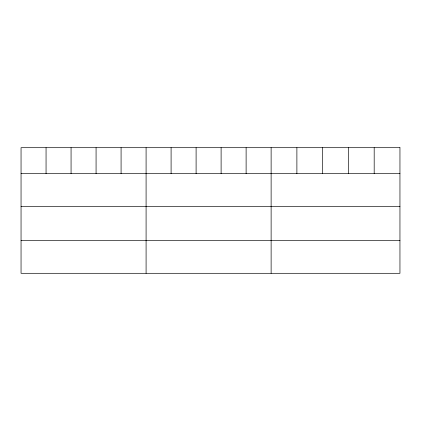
<?xml version="1.0" encoding="UTF-8"?>
<svg xmlns="http://www.w3.org/2000/svg" width="421" height="421" viewBox="0 0 421 421"><rect width="100%" height="100%" fill="white"/><g stroke="black" fill="none" stroke-linecap="round" stroke-linejoin="round"><path stroke-width="0.63" d="M21.05 173.631L399.95 173.631M21.05 206.522L399.95 206.522M21.05 240.417L399.95 240.417M374.185 147.692L374.185 173.631M348.42 147.692L348.42 173.631M322.654 147.692L322.654 173.631M296.889 147.692L296.889 173.631M271.124 147.692L271.124 273.308M246.117 147.692L246.117 173.631M221.109 147.692L221.109 173.631M196.102 147.692L196.102 173.631M171.094 147.692L171.094 173.631M146.087 147.692L146.087 273.308M121.08 147.692L121.08 173.631M96.072 147.692L96.072 173.631M71.065 147.692L71.065 173.631M46.057 147.692L46.057 173.631M399.95 147.692L21.05 147.692L21.05 273.308L399.95 273.308L399.95 147.692"/></g></svg>
